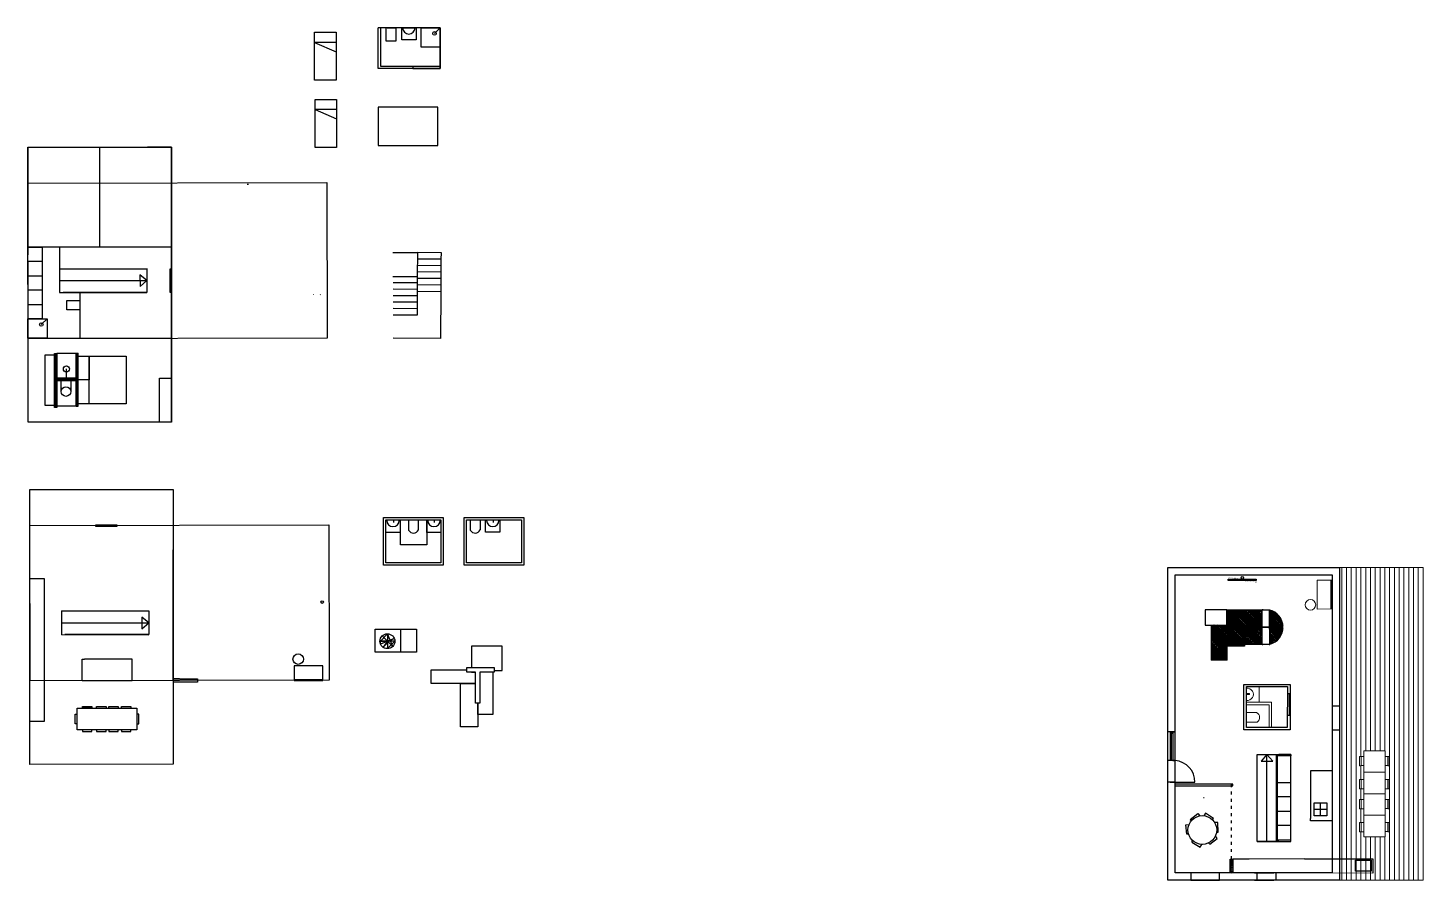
# Model space of a CAD drawing. Header units: inches. Extents: x 15 to 22798, y 21 to 21519.
# Drawn here: x 11261 to 17092, y 5002 to 8564 of the extents above; entities that cross this region are included whole.
import ezdxf

# ---------------------------------------------------------------- set-up
doc = ezdxf.new("R2010")
doc.units = ezdxf.units.IN
doc.header["$MEASUREMENT"] = 0
doc.linetypes.add('ACAD_ISO03W100', pattern=[30, 12, -18])
doc.linetypes.add('ACAD_ISO07W100', pattern=[3, 0, -3])
doc.layers.add('ARREDAMENTO', color=8, linetype='Continuous', lineweight=13)
doc.layers.add('PROIEZIONI_projections', color=145, linetype='Continuous', lineweight=13)
doc.layers.add('Oggetto', color=7, linetype='Continuous')

# ---------------------------------------------------------------- blocks, each defined once
blk = doc.blocks.new('block 32')
at = {"layer": 'Oggetto', "color": 7, "lineweight": 13, "true_color": 0xffffff}
blk.add_open_spline([(619.7, 908), (619.7, 909.1), (618.8, 910), (617.7, 910)], degree=3, dxfattribs=at)
blk = doc.blocks.new('block 33')
at = {"layer": 'Oggetto', "color": 7, "lineweight": 13, "true_color": 0xffffff}
blk.add_open_spline([(474.7, 910), (473.6, 910), (472.7, 909.1), (472.7, 908)], degree=3, dxfattribs=at)
blk = doc.blocks.new('block 34')
at = {"layer": 'Oggetto', "color": 7, "lineweight": 13, "true_color": 0xffffff}
blk.add_lwpolyline([(474.7, 910), (617.7, 910)], dxfattribs=at)
blk = doc.blocks.new('block 35')
at = {"layer": 'Oggetto', "color": 7, "lineweight": 13, "true_color": 0xffffff}
blk.add_lwpolyline([(472.7, 876.7), (472.7, 908)], dxfattribs=at)
blk = doc.blocks.new('block 36')
at = {"layer": 'Oggetto', "color": 7, "lineweight": 13, "true_color": 0xffffff}
blk.add_lwpolyline([(619.7, 876.7), (619.7, 908)], dxfattribs=at)
blk = doc.blocks.new('block 37')
at = {"layer": 'Oggetto', "color": 7, "lineweight": 13, "true_color": 0xffffff}
blk.add_lwpolyline([(472.7, 845), (472.7, 876.3)], dxfattribs=at)
blk = doc.blocks.new('block 38')
at = {"layer": 'Oggetto', "color": 7, "lineweight": 13, "true_color": 0xffffff}
blk.add_lwpolyline([(619.7, 845), (619.7, 876.3)], dxfattribs=at)
blk = doc.blocks.new('block 39')
at = {"layer": 'Oggetto', "color": 7, "lineweight": 13, "true_color": 0xffffff}
blk.add_open_spline([(617.7, 843), (618.8, 843), (619.7, 843.9), (619.7, 845)], degree=3, dxfattribs=at)
blk = doc.blocks.new('block 40')
at = {"layer": 'Oggetto', "color": 7, "lineweight": 13, "true_color": 0xffffff}
blk.add_open_spline([(472.7, 845), (472.7, 843.9), (473.6, 843), (474.7, 843)], degree=3, dxfattribs=at)
blk = doc.blocks.new('block 41')
at = {"layer": 'Oggetto', "color": 7, "lineweight": 13, "true_color": 0xffffff}
blk.add_lwpolyline([(617.7, 843), (474.7, 843)], dxfattribs=at)
blk = doc.blocks.new('block 42')
at = {"layer": 'Oggetto', "color": 7, "lineweight": 13, "true_color": 0xffffff}
blk.add_lwpolyline([(619.7, 876.7), (619.7, 876.3)], dxfattribs=at)
blk = doc.blocks.new('block 43')
at = {"layer": 'Oggetto', "color": 7, "lineweight": 13, "true_color": 0xffffff}
blk.add_lwpolyline([(472.7, 876.7), (472.7, 876.3)], dxfattribs=at)

msp = doc.modelspace()

# ---------------------------------------------------------------- hatches: boundary and pattern name
h = msp.add_hatch()
h.set_pattern_fill('ANSI31', color=0)
h.set_pattern_definition([(45, (2825.45748, 2991.15523), (-0.0883883476, 0.0883883476), [])])
h.paths.add_polyline_path([(11382, 7202.5), (11372, 7202.5), (11372, 6977.9), (11382, 6977.9)])
h.paths.add_polyline_path([(11471.5, 7202.6), (11462, 7202.6), (11462, 6982.6), (11471.5, 6982.6)])
h.paths.add_polyline_path([(11462, 7100.3), (11382, 7100.3), (11382, 7090.3), (11462, 7090.3)])
h = msp.add_hatch()
h.set_pattern_fill('ANSI38', color=0, scale=40, angle=90)
h.set_pattern_definition([(135, (19214.392, -4109.5093), (-3.535534, -3.535534), []), (225, (19214.392, -4109.5093), (-3.535534, -10.6066017), [12.5, -7.5])])
h.paths.add_polyline_path([(16272.7, 6050.9), (16272.7, 5992.8), (16272.8, 5979.7), (16346.2, 5979.7), (16346.2, 6050.9)])
h.paths.add_polyline_path([(16346.2, 6050.9), (16346.2, 5987.2), (16419.5, 5987.2), (16419.5, 6050.9)])
h.paths.add_polyline_path([(16449.5, 6130.7), (16449.5, 6050.9), (16449.5, 5987.2), (16451.3, 5987.7, 0.785629)])
edge = h.paths.add_edge_path()
edge.add_spline(control_points=[(16207.7, 6068.2), (16206.6, 6068.2), (16205.7, 6067.3), (16205.7, 6066.2)], knot_values=[0, 0, 0, 0, 1, 1, 1, 1], degree=3, periodic=0)
edge.add_line((16205.7, 6066.2), (16205.7, 5923.2))
edge.add_spline(control_points=[(16205.7, 5923.2), (16205.7, 5922.1), (16206.6, 5921.2), (16207.7, 5921.2)], knot_values=[0, 0, 0, 0, 1, 1, 1, 1], degree=3, periodic=0)
edge.add_line((16207.7, 5921.2), (16239, 5921.2))
edge.add_line((16239, 5921.2), (16239.4, 5921.2))
edge.add_line((16239.4, 5921.2), (16270.7, 5921.2))
edge.add_spline(control_points=[(16270.7, 5921.2), (16271.8, 5921.2), (16272.7, 5922.1), (16272.7, 5923.2)], knot_values=[0, 0, 0, 0, 1, 1, 1, 1], degree=3, periodic=0)
edge.add_line((16272.7, 5923.2), (16272.7, 6050.9))
edge.add_line((16272.7, 6050.9), (16272.5, 6050.9))
edge.add_line((16272.5, 6050.9), (16272.5, 6067))
edge.add_spline(control_points=[(16272.5, 6067), (16272.2, 6067.7), (16271.5, 6068.2), (16270.7, 6068.2)], knot_values=[0, 0, 0, 0, 0.728783, 0.728783, 0.728783, 0.728783], degree=3, periodic=0)
edge.add_line((16270.7, 6068.2), (16207.7, 6068.2))
h.paths.add_polyline_path([(16272.7, 6130.9), (16272.7, 6067.2), (16419.5, 6067.2), (16419.5, 6130.9)])
h = msp.add_hatch()
h.set_pattern_fill('ANSI38', color=0, scale=20, angle=90)
h.set_pattern_definition([(135, (19214.392, -4109.5093), (-1.76776695, -1.76776695), []), (225, (19214.392, -4109.5093), (-1.76776695, -5.30330086), [6.25, -3.75])])
h.paths.add_polyline_path([(16272.7, 6067.2), (16272.7, 6050.9), (16419.5, 6050.9), (16419.5, 6067.2)])

# ---------------------------------------------------------------- linework, layer by layer
for p, q in [((12459.3, 8545.9), (12549.3, 8545.9)), ((12459.3, 8345.9), (12459.3, 8545.9)), ((12549.3, 8545.9), (12549.3, 8345.9)), ((12984.3, 8564.2), (12724.3, 8564.2)), ((12724.3, 8394.2), (12724.3, 8564.2)), ((12734.3, 8564.2), (12734.3, 8404.2)), ((12758.6, 8509.2), (12758.6, 8564.2)), ((12761.8, 8564.2), (12801.8, 8564.2)), ((12798.6, 8564.2), (12798.6, 8509.2)), ((12823.1, 8564.2), (12883.1, 8564.2)), ((12823.1, 8514.2), (12823.1, 8564.2)), ((12883.1, 8514.2), (12823.1, 8514.2)), ((12883.1, 8564.2), (12883.1, 8514.2)), ((12904.3, 8564.2), (12984.3, 8564.2)), ((12904.3, 8484.2), (12904.3, 8564.2)), ((12984.3, 8564.2), (12960.2, 8541.1)), ((12984.4, 8394.2), (12984.3, 8564.2)), ((12984.3, 8564.2), (12984.3, 8394.2)), ((12984.3, 8564.2), (12984.3, 8484.2)), ((12984.3, 8404.2), (12984.3, 8564.2)), ((12549.3, 8503.4), (12459.3, 8503.4)), ((12459.3, 8503.4), (12549.3, 8464.5)), ((12798.6, 8509.2), (12758.6, 8509.2)), ((12984.3, 8484.2), (12904.3, 8484.2)), ((12734.3, 8404.2), (12984.3, 8404.2)), ((12859.3, 8404.2), (12869.3, 8404.2)), ((12869.3, 8404.2), (12869.3, 8394.2)), ((12549.3, 8345.9), (12459.3, 8345.9)), ((12734.3, 8394.2), (12724.3, 8394.2)), ((12984.4, 8394.2), (12734.3, 8394.2)), ((12869.3, 8394.2), (12984.4, 8394.2)), ((12461.2, 8264.9), (12551.2, 8264.9)), ((12461.2, 8064.9), (12461.2, 8264.9)), ((12551.2, 8222.5), (12461.2, 8222.5)), ((12461.2, 8222.5), (12551.2, 8183.5)), ((12551.2, 8264.9), (12551.2, 8064.9)), ((12724.3, 8233), (12724.3, 8073)), ((12974.3, 8233), (12724.3, 8233)), ((12974.3, 8073), (12974.3, 8233)), ((11260.9, 8065.2), (11260.9, 7665.2)), ((11560.7, 8065.1), (11560.6, 7647.9)), ((11860.4, 8065), (11760.4, 8065)), ((11860.4, 6916.2), (11860.7, 8065)), ((12551.2, 8064.9), (12461.2, 8064.9)), ((12724.3, 8073), (12974.3, 8073)), ((11261, 7716.2), (11261, 7616.2)), ((11860.4, 7647.9), (11261, 7647.8)), ((11261, 7647.8), (11301, 7647.8)), ((11301, 7647.8), (11321, 7647.8)), ((11321, 7647.8), (11321, 7347.6)), ((11321, 7647.8), (11321, 7587.8)), ((11393.2, 7648.2), (11393.2, 7458.2)), ((11860.4, 7647.9), (11858.4, 7647.9)), ((11321, 7587.8), (11261, 7587.7)), ((11261, 7587.7), (11261, 7527.7)), ((11261, 7527.7), (11321, 7527.7)), ((11321, 7527.7), (11321, 7467.7)), ((11392.9, 7557.8), (11392.9, 7458)), ((11392.9, 7557.6), (11757.9, 7557.5)), ((11757.9, 7508.1), (11728.8, 7531.6)), ((11728.8, 7531.6), (11729.9, 7483)), ((11757.9, 7558), (11757.9, 7458.2)), ((11321, 7467.7), (11261.1, 7467.7)), ((11261.1, 7467.7), (11261.1, 7407.7)), ((11392.9, 7507.9), (11757.9, 7508.1)), ((11729.9, 7483), (11757.9, 7508.1)), ((11261.1, 7407.7), (11321, 7407.7)), ((11321, 7407.7), (11321, 7347.7)), ((11392.9, 7458.2), (11757.9, 7458)), ((11392.9, 7458), (11478, 7458.2)), ((11393.2, 7458.2), (11478.3, 7458)), ((11396.2, 7458.1), (11436.2, 7458.1)), ((11757.9, 7458.2), (11407.9, 7458.2)), ((11423.3, 7385.4), (11423.3, 7425.4)), ((11423.3, 7425.4), (11478.3, 7425.4)), ((11478.3, 7458), (11478.3, 7267.6)), ((11321, 7347.7), (11261.1, 7347.6)), ((11261.1, 7347.6), (11341.1, 7347.6)), ((11261.1, 7267.6), (11261.1, 7347.6)), ((11341.1, 7347.6), (11317, 7324.5)), ((11341.1, 7347.6), (11341.1, 7267.6)), ((11478.3, 7385.4), (11423.3, 7385.4)), ((11261.1, 7267.6), (11860.4, 7267.6)), ((11341.1, 7267.6), (11261.1, 7267.6)), ((11372, 7196.8), (11332, 7196.8)), ((11372, 7196.8), (11332, 7196.8)), ((11332, 7196.8), (11332, 6986.9)), ((11372, 6977.9), (11372, 7202.5)), ((11372, 7202.5), (11382, 7202.5)), ((11462, 7202.8), (11382, 7202.8)), ((11382, 7202.8), (11382, 6977.9)), ((11462, 7202.8), (11462, 6982.6)), ((11462, 7202.8), (11472, 7202.8)), ((11471.5, 7202.6), (11462, 7202.6)), ((11471.4, 7192.6), (11671.4, 7192.6)), ((11471.5, 6982.6), (11471.5, 7202.6)), ((11516.6, 6992.6), (11516.6, 7192.6)), ((11516.6, 7192.6), (11516.6, 7092.6)), ((11671.4, 7192.6), (11671.4, 6992.6)), ((11422, 7100.3), (11422, 7138.4)), ((11462, 7100.3), (11382, 7100.3)), ((11382, 7090.3), (11462, 7090.3)), ((11399.9, 7044.1), (11399.9, 7090.3)), ((11399.9, 7090.3), (11440.1, 7090.3)), ((11440.1, 7090.3), (11440.1, 7044.1)), ((11462, 7090.3), (11462, 7100.3)), ((11516.6, 7092.6), (11471.4, 7092.6)), ((11811.3, 6920.2), (11811.3, 7100.2)), ((11811.3, 7100.2), (11860.4, 7100.2)), ((11332, 6986.9), (11372, 6986.9)), ((11382, 6977.9), (11372, 6977.9)), ((11462, 6982.6), (11382, 6982.6)), ((11462, 6982.6), (11471.5, 6982.6)), ((11671.4, 6992.6), (11471.4, 6992.6)), ((11671.4, 6992.6), (11516.6, 6992.6)), ((11633.4, 6485.4), (11543.4, 6485.4)), ((11543.4, 6485.4), (11543.4, 6481.1)), ((11543.4, 6481.1), (11633.7, 6481.1)), ((11633.7, 6481.1), (11633.4, 6485.4)), ((12746.6, 6518), (12996.6, 6518)), ((12756.6, 6455.6), (12756.6, 6505.6)), ((12783.9, 6507.7), (12823.9, 6507.7)), ((12788.3, 6507.7), (12788.3, 6496.3)), ((12816.6, 6505.6), (12816.6, 6455.6)), ((12845.3, 6507.7), (12905.3, 6507.7)), ((12852.7, 6463.3), (12852.7, 6507.7)), ((12892.7, 6507.7), (12892.7, 6465.7)), ((12928, 6455.5), (12928, 6505.5)), ((12959.3, 6508), (12959.3, 6496.6)), ((13083.9, 6518), (13333.9, 6518)), ((13093.9, 6455.6), (13093.9, 6505.6)), ((13110.8, 6463.1), (13110.8, 6507.5)), ((13121.3, 6507.7), (13161.3, 6507.7)), ((13150.8, 6507.5), (13150.8, 6465.5)), ((13173.8, 6455.7), (13173.8, 6505.7)), ((13182.6, 6507.7), (13242.6, 6507.7)), ((13201.1, 6507.9), (13241.1, 6507.9)), ((13205.5, 6507.9), (13205.5, 6496.4)), ((13233.8, 6505.7), (13233.8, 6455.7)), ((12816.6, 6455.6), (12756.6, 6455.6)), ((12988, 6455.5), (12928, 6455.5)), ((13233.8, 6455.7), (13173.8, 6455.7)), ((11868.3, 5835.9), (11868.3, 6382.6)), ((11269.2, 6263.1), (11329.2, 6263.1)), ((11329.2, 6263.1), (11329.2, 5664.4)), ((11400.8, 6127.5), (11400.8, 6027.7)), ((11400.8, 6127.3), (11765.8, 6127.2)), ((11765.8, 6127.7), (11765.8, 6027.9)), ((16272.7, 6130.9), (16272.7, 6050.9)), ((16419.7, 6130.9), (16272.7, 6130.9)), ((16449.5, 6050.9), (16449.5, 6130.9)), ((11400.8, 6077.6), (11765.8, 6077.8)), ((11765.8, 6077.8), (11736.7, 6101.3)), ((11736.7, 6101.3), (11737.7, 6052.6)), ((11737.7, 6052.6), (11765.8, 6077.8)), ((16272.5, 6067.2), (16419.5, 6067.2)), ((16272.7, 5987.2), (16272.7, 6067.2)), ((11400.8, 6027.9), (11765.8, 6027.7)), ((11765.8, 6027.9), (11415.8, 6027.9)), ((12734.8, 6000.5), (12763.5, 6031.6)), ((12792.2, 6012.4), (12734.8, 5988.7)), ((12741.5, 6022.5), (12785.5, 5978.6)), ((12785.5, 5978.6), (12763.5, 6031.6)), ((12763.5, 6031.6), (12763.5, 5969.5)), ((12774.5, 6005.1), (12792.2, 6012.4)), ((12817.6, 6050.5), (12817.6, 5954.6)), ((16272.7, 6050.9), (16419.5, 6050.9)), ((16346.2, 6050.9), (16346.2, 5979.7)), ((16449.5, 6050.9), (16449.5, 5987.2)), ((12794.6, 6000.5), (12732.4, 6000.5)), ((12732.4, 6000.5), (12763.5, 6000.5)), ((12734.8, 5988.7), (12734.8, 6000.5)), ((12745.1, 5975.5), (12774.5, 6005.1)), ((12763.5, 6000.5), (12745.1, 5975.5)), ((12763.5, 5969.5), (12794.6, 6000.5)), ((16272.8, 5979.7), (16272.7, 5992.8)), ((16346.2, 5979.7), (16272.8, 5979.7)), ((16419.7, 5987.2), (16346.2, 5987.2)), ((16451.3, 5987.7), (16449.5, 5987.2)), ((11269, 5837.3), (11269, 5917.3)), ((11487.3, 5835.1), (11487.3, 5925.1)), ((11487.3, 5925.1), (11497.3, 5925.1)), ((11697.3, 5925.1), (11497.3, 5925.1)), ((11697.3, 5835.1), (11697.3, 5925.1)), ((12493.3, 5897.2), (12373.3, 5897.2)), ((12373.3, 5897.2), (12373.4, 5836.9)), ((12493.3, 5843.2), (12493.3, 5897.2)), ((11697.3, 5835.1), (11487.3, 5835.1)), ((11895.1, 5843), (11868.3, 5843)), ((11868.3, 5843), (11970.2, 5843)), ((11970.2, 5843), (11970.2, 5829.3)), ((12373.4, 5839.9), (12493.3, 5840.2)), ((12373.4, 5836.9), (12493.3, 5836.9)), ((12493.3, 5837.2), (12493.3, 5843.2)), ((11970.2, 5829.3), (11868.3, 5829.3)), ((16342.9, 5630.1), (16342.9, 5820.2)), ((16354.1, 5640.1), (16354.1, 5810.5)), ((16355.3, 5810.5), (16525.3, 5810.5)), ((16536.9, 5780.1), (16525.7, 5780.2)), ((16532.7, 5779.8), (16532.7, 5689.8)), ((16536.9, 5689.8), (16536.9, 5780.1)), ((11466.8, 5630.5), (11466.8, 5720.5)), ((11466.8, 5720.5), (11716.8, 5720.5)), ((11488.5, 5728.2), (11528.5, 5728.2)), ((11488.5, 5720.5), (11488.5, 5728.2)), ((11528.5, 5720.5), (11488.5, 5720.5)), ((11528.5, 5728.2), (11528.5, 5720.5)), ((11547.6, 5728.2), (11587.6, 5728.2)), ((11547.6, 5720.5), (11547.6, 5728.2)), ((11587.6, 5728.2), (11587.6, 5720.5)), ((11598.5, 5728.2), (11638.5, 5728.2)), ((11598.5, 5720.5), (11598.5, 5728.2)), ((11638.5, 5728.2), (11638.5, 5720.5)), ((11651.6, 5728.2), (11691.6, 5728.2)), ((11651.6, 5720.5), (11651.6, 5728.2)), ((11691.6, 5728.2), (11691.6, 5720.5)), ((11716.8, 5720.5), (11716.8, 5630.5)), ((16712.2, 5730), (16742.2, 5730)), ((11329.2, 5664.4), (11269.1, 5664.4)), ((11459.1, 5655.1), (11459.1, 5695.1)), ((11459.1, 5695.1), (11466.8, 5695.1)), ((11724.5, 5695.1), (11716.8, 5695.1)), ((11724.5, 5655.1), (11724.5, 5695.1)), ((16536.9, 5689.8), (16525, 5689.9)), ((11466.8, 5655.1), (11459.1, 5655.1)), ((11716.8, 5630.5), (11466.8, 5630.5)), ((11488.5, 5630.5), (11488.5, 5622.8)), ((11488.5, 5622.8), (11528.5, 5622.8)), ((11528.5, 5622.8), (11528.5, 5630.5)), ((11547.6, 5630.5), (11547.6, 5622.8)), ((11547.6, 5622.8), (11587.6, 5622.8)), ((11587.6, 5622.8), (11587.6, 5630.5)), ((11598.5, 5630.5), (11598.5, 5622.8)), ((11598.5, 5622.8), (11638.5, 5622.8)), ((11638.5, 5622.8), (11638.5, 5630.5)), ((11651.6, 5630.5), (11651.6, 5622.8)), ((11651.6, 5622.8), (11691.6, 5622.8)), ((11691.6, 5622.8), (11691.6, 5630.5)), ((11716.8, 5655.1), (11724.5, 5655.1)), ((16055.4, 5621.2), (16025.4, 5621.2)), ((16045.5, 5621.2), (16035.5, 5621.2)), ((16035.5, 5621.2), (16035.5, 5501.2)), ((16040.8, 5501.2), (16040.8, 5621.2)), ((16040.8, 5621.2), (16045.5, 5621.2)), ((16045.5, 5613.6), (16045.5, 5621.2)), ((16045.5, 5621.2), (16045.5, 5501.2)), ((16045.5, 5621.2), (16055.4, 5621.2)), ((16712.2, 5630), (16742.2, 5630)), ((16055.4, 5501.2), (16025.4, 5501.2)), ((16046, 5501.2), (16035.5, 5501.2)), ((16045.5, 5501.2), (16055.4, 5501.2)), ((16399, 5527.6), (16489, 5527.6)), ((16399, 5162.6), (16399, 5527.6)), ((16439.1, 5527.6), (16415.5, 5498.5)), ((16415.5, 5498.5), (16464.2, 5499.5)), ((16439.2, 5162.6), (16439.1, 5527.6)), ((16464.2, 5499.5), (16439.1, 5527.6)), ((16479, 5162.6), (16479, 5527.6)), ((16539.1, 5520.7), (16482.5, 5520.7)), ((16482.5, 5520.7), (16482.5, 5169.9)), ((16539.1, 5527.6), (16489, 5527.6)), ((16489, 5527.6), (16539.1, 5527.6)), ((16539.1, 5162.6), (16539.1, 5527.6)), ((16539.1, 5527.6), (16539.1, 5520.7)), ((16539.1, 5409.9), (16539.1, 5469.9)), ((16621.7, 5459.1), (16621.7, 5259.1)), ((16711.7, 5459.1), (16621.7, 5459.1)), ((16711.7, 5459.1), (16711.7, 5249.1)), ((16055.4, 5411.2), (16025.4, 5411.2)), ((16035.5, 5411.2), (16046, 5411.2)), ((16040.8, 5411.2), (16055.4, 5411.2)), ((16055.4, 5411.2), (16137.9, 5411.2)), ((16296.4, 5403), (16055.4, 5402.6)), ((16055.4, 5396.4), (16296.4, 5396.4)), ((16296.4, 5396.4), (16296.4, 5403)), ((16482.5, 5349.9), (16482.5, 5409.9)), ((16482.5, 5409.9), (16539.1, 5409.9)), ((16176.7, 5345.9), (16174.7, 5345.9)), ((16539.1, 5349.9), (16482.5, 5349.9)), ((16482.5, 5349.9), (16482.5, 5349.9)), ((16539.1, 5289.9), (16539.1, 5349.9)), ((16663.5, 5270.9), (16663.5, 5324.7)), ((16118.9, 5255.8), (16150.3, 5280.6)), ((16118.9, 5255.8), (16124.4, 5251)), ((16150.3, 5280.6), (16158.8, 5270.4)), ((16182.9, 5281.9), (16175.3, 5271.1)), ((16216.2, 5259.7), (16182.9, 5281.9)), ((16212, 5253.3), (16216.2, 5259.7)), ((16482.5, 5229.9), (16482.5, 5289.9)), ((16482.5, 5289.9), (16539.1, 5289.9)), ((16621.7, 5249.1), (16621.7, 5259.1)), ((16711.7, 5249.1), (16621.7, 5249.1)), ((16637.4, 5297.8), (16689.5, 5297.8)), ((16689.5, 5270.9), (16663.5, 5270.9)), ((16689.5, 5297.8), (16689.5, 5270.9)), ((16101.1, 5233.2), (16114.2, 5234.7)), ((16104.7, 5193.3), (16101.1, 5233.2)), ((16112.3, 5194), (16104.7, 5193.3)), ((16234.3, 5242.2), (16221.1, 5242)), ((16228.4, 5201.9), (16236.1, 5202.2)), ((16236.1, 5202.2), (16234.3, 5242.2)), ((16539.1, 5229.9), (16482.5, 5229.9)), ((16539.1, 5169.9), (16539.1, 5229.9)), ((16125.4, 5160.5), (16130.2, 5166)), ((16125.4, 5160.5), (16159.9, 5140.2)), ((16159.9, 5140.2), (16167, 5151.4)), ((16195.9, 5157.8), (16200.6, 5151.7)), ((16200.6, 5151.7), (16232.1, 5176.4)), ((16232.1, 5176.4), (16224.3, 5187)), ((16399, 5162.6), (16489.1, 5162.6)), ((16479, 5162.6), (16399, 5162.6)), ((16479, 5162.6), (16399, 5162.6)), ((16489.1, 5162.6), (16470.3, 5162.6)), ((16489, 5162.6), (16479, 5162.6)), ((16482.5, 5169.9), (16539.1, 5169.9)), ((16489.1, 5162.6), (16539.1, 5162.6)), ((16285.7, 5089.7), (16296.9, 5089.8)), ((16285.8, 5031.9), (16285.7, 5089.7)), ((16296.9, 5076.1), (16285.7, 5070.7)), ((16285.8, 5089.7), (16296.9, 5089.8)), ((16296.9, 5089.8), (16285.8, 5086.3)), ((16285.8, 5089.7), (16285.8, 5031.9)), ((16285.8, 5086.3), (16296.9, 5084.4)), ((16296.9, 5084.4), (16285.8, 5081.9)), ((16285.8, 5081.9), (16296.9, 5079.8)), ((16296.9, 5079.8), (16285.8, 5076.1)), ((16285.8, 5076.1), (16296.9, 5076.1)), ((16365.8, 5089.9), (16296.9, 5089.8)), ((16296.9, 5089.8), (16296.9, 5031.9)), ((16596.7, 5090.4), (16365.8, 5089.9)), ((16596.7, 5090.4), (16882.4, 5091)), ((16882.4, 5091), (16882.5, 5030.9)), ((16121.9, 5031.9), (16121.9, 5001.9)), ((16241.9, 5001.9), (16241.9, 5032.2)), ((16285.7, 5070.7), (16296.9, 5070)), ((16285.7, 5066.4), (16296.8, 5066.4)), ((16296.8, 5066.4), (16285.7, 5062.9)), ((16285.7, 5062.9), (16296.8, 5060.4)), ((16296.8, 5060.4), (16285.7, 5057.3)), ((16285.7, 5057.3), (16296.8, 5054.3)), ((16296.8, 5054.3), (16285.7, 5051.3)), ((16285.7, 5051.3), (16296.8, 5048.8)), ((16296.8, 5048.8), (16285.7, 5046.4)), ((16285.7, 5046.4), (16296.8, 5042.9)), ((16296.8, 5042.9), (16285.7, 5040.2)), ((16285.7, 5040.2), (16296.9, 5038.5)), ((16296.9, 5038.5), (16285.7, 5035.3)), ((16285.7, 5035.3), (16296.9, 5033.5)), ((16296.9, 5070), (16285.8, 5066.5)), ((16285.8, 5066.5), (16296.9, 5066.5)), ((16296.9, 5066.5), (16285.8, 5063)), ((16285.8, 5063), (16296.9, 5060.4)), ((16296.9, 5060.4), (16285.8, 5057.3)), ((16285.8, 5057.3), (16296.9, 5054.3)), ((16296.9, 5054.3), (16285.8, 5051.4)), ((16286.3, 5036.5), (16297.5, 5034.7)), ((16297.5, 5032.1), (16286.3, 5032.1)), ((16296.9, 5033.5), (16291.3, 5031)), ((16297.5, 5034.7), (16291.9, 5032.1)), ((16387.7, 5032.3), (16467.7, 5032.3)), ((16387.7, 5032.3), (16467.7, 5032.3)), ((16387.7, 5031.8), (16457.7, 5031.8)), ((16396.9, 5032.3), (16396.9, 5002.3)), ((16457.7, 5031.8), (16467.7, 5031.8)), ((16476.9, 5032.3), (16476.9, 5002.3)), ((16121.9, 5001.9), (16221.9, 5001.9)), ((16221.9, 5001.9), (16241.9, 5001.9)), ((16387.7, 5002.3), (16467.7, 5002.3))]:
    msp.add_line(p, q)
at = {"ltscale": 0.5}
for p, q in [((12786.2, 7624.9), (12888.7, 7625.1)), ((12888.7, 7625.1), (12888.4, 7525.2)), ((12988.7, 7597.3), (12888.7, 7597.9)), ((12988.9, 7624.3), (12888.9, 7624.9)), ((12988.6, 7570.3), (12988.7, 7597.3)), ((12988.7, 7597.3), (12988.9, 7624.3)), ((12786.4, 7525), (12888.4, 7525.2)), ((12888.4, 7525.2), (12888.2, 7498.2)), ((12988.4, 7543.3), (12888.4, 7543.9)), ((12988.6, 7570.3), (12888.6, 7570.9)), ((12988.3, 7516.3), (12988.4, 7543.3)), ((12988.4, 7543.3), (12988.6, 7570.3)), ((12888.1, 7471.2), (12788.1, 7471.7)), ((12888.2, 7498.2), (12788.2, 7498.7)), ((12888.1, 7471.2), (12887.9, 7444.2)), ((12888.2, 7498.2), (12888.1, 7471.2)), ((12988.2, 7489.3), (12888.2, 7489.9)), ((12988.3, 7516.3), (12888.3, 7516.9)), ((12988, 7462.3), (12988.2, 7489.3)), ((12988.2, 7489.3), (12988.3, 7516.3)), ((12887.8, 7417.2), (12787.8, 7417.7)), ((12887.9, 7444.2), (12787.9, 7444.7)), ((12887.8, 7417.2), (12887.6, 7390.2)), ((12887.9, 7444.2), (12887.8, 7417.2)), ((12888, 7463.1), (12988, 7462.3)), ((12986.6, 7266.5), (12988, 7462.3)), ((12887.5, 7363.2), (12787.5, 7363.7)), ((12887.6, 7390.2), (12787.6, 7390.7)), ((12887.6, 7390.2), (12887.5, 7363.2)), ((12986.6, 7266.5), (12787, 7267.6))]:
    msp.add_line(p, q, dxfattribs=at)
at = {"linetype": 'ACAD_ISO03W100'}
msp.add_line((16291.3, 5089.7), (16291.3, 5400.2), dxfattribs=at)
at = {"color": 3}
for points in [[(11260.9, 8065.2), (11860.4, 8065), (11860.4, 6916.2), (11261.3, 6916)], [(11268.7, 6634.9), (11868.3, 6634.7), (11868.3, 5485.9), (11269.1, 5485.7)]]:
    msp.add_lwpolyline(points, close=True, dxfattribs=at)
at = {"color": 1}
for points in [[(11262.2, 7265), (11260.9, 7915), (12510.9, 7917.6), (12512.2, 7267.6)], [(11270.1, 5834.7), (11268.7, 6484.7), (12518.7, 6487.2), (12520.1, 5837.2)]]:
    msp.add_lwpolyline(points, close=True, dxfattribs=at)
for points in [[(11855.3, 7557.5), (11860.6, 7557.5), (11860.6, 7458.1), (11855.3, 7458.1)], [(12746.6, 6518), (12996.6, 6518), (12996.6, 6318), (12746.6, 6318)], [(12756.6, 6508), (12986.6, 6508), (12986.6, 6328), (12756.6, 6328)], [(12818.2, 6507.7), (12928, 6507.7), (12928, 6403.3), (12818.2, 6403.3)], [(13083.9, 6518), (13333.9, 6518), (13333.9, 6318), (13083.9, 6318)], [(13093.9, 6508), (13323.9, 6508), (13323.9, 6328), (13093.9, 6328)], [(16025.4, 5001.9), (16025.4, 6308.4), (16742.2, 6308.4), (16742.2, 5001.9)], [(16055.4, 5031.9), (16055.4, 6278.4), (16712.2, 6278.4), (16712.2, 5031.9)], [(16395, 6260.2), (16395, 6253.9), (16278, 6253.9), (16278, 6260.2)], [(16180.8, 6131.9), (16180.8, 6068.2), (16271.8, 6068.2), (16271.8, 6131.9)], [(16419.5, 6059.1), (16419.5, 6132.1), (16449.5, 6132.1), (16449.5, 6059.1)], [(16272.5, 6050.9), (16419.5, 6050.9), (16419.5, 6067.2), (16272.5, 6067.2)], [(12712.3, 6050.5), (12885.1, 6050.5), (12885.1, 5954.6), (12712.3, 5954.6)], [(16419.5, 5986.1), (16419.5, 6059.1), (16449.5, 6059.1), (16449.5, 5986.1)], [(16342.9, 5630.1), (16342.9, 5820.2), (16536.9, 5820.2), (16536.9, 5630.1)], [(16354.1, 5640.1), (16354.1, 5810.5), (16525.9, 5810.5), (16524.7, 5640.1)], [(16637.4, 5270.9), (16637.4, 5324.7), (16689.5, 5324.7), (16689.5, 5270.9)], [(16809.5, 5039.8), (16809.5, 5085.8), (16874.6, 5085.8), (16874.6, 5039.8)]]:
    msp.add_lwpolyline(points, close=True)
at = {"linetype": 'ACAD_ISO07W100'}
msp.add_lwpolyline([(16394.5, 6253.8), (16393.8, 6247.5), (16277.5, 6260.3), (16278.2, 6266.6)], close=True, dxfattribs=at)
for points in [[(13209, 5878.7), (13242.9, 5878.7), (13242.9, 5980.2), (13114.4, 5980.2), (13114.4, 5890.2)], [(13131.7, 5871.5), (13094.8, 5871.5), (13094.8, 5890.2), (13209, 5890.2), (13209, 5871.5), (13149.7, 5871.5)], [(13131.8, 5823.9), (12945.9, 5823.9), (12945.9, 5880.6), (13094.8, 5880.8)], [(13114.4, 5871.5), (13131.7, 5871.5)], [(13149.7, 5871.5), (13149.8, 5740.9), (13131.8, 5740.9), (13131.7, 5871.5)], [(13204.4, 5871.5), (13204.4, 5693.6), (13140.8, 5693.6), (13140.8, 5740.9)], [(13140.8, 5740.9), (13140.8, 5642.8), (13069, 5642.8), (13069, 5823.9), (13131.8, 5823.9)]]:
    msp.add_lwpolyline(points)
for centre, radius in [((12960.2, 8541.1), 7.45), ((11317, 7324.5), 7.45), ((11422, 7138.4), 13), ((11420, 7044.1), 20.1), ((16336.5, 6265.4), 5.24), ((12490.9, 6164.1), 5.34), ((12763.5, 6000.5), 31.1), ((12390.7, 5925.6), 22.1), ((16169.5, 5211.4), 60)]:
    msp.add_circle(centre, radius)
for centre, radius, start, end in [((12853.1, 8564.2), 26, 180, 0), ((12786.6, 6505.6), 26, 180, 0), ((12958, 6505.5), 26, 180, 0), ((13203.8, 6505.7), 26, 180, 0), ((12872, 6475.7), 23, 212.70501, 334.21147), ((13130.1, 6475.5), 23, 212.70501, 334.21147), ((16433, 6059), 73.6, 96.7056, 100.541), ((16433, 6059), 73.6, 284.42844, 77.04524), ((16433, 6059), 73.6, 259.459, 261.93714), ((16050.9, 5414.3), 87, 357.94117, 87.05626)]:
    msp.add_arc(centre, radius, start, end)
at = {"layer": 'ARREDAMENTO'}
for p, q in [((12183.5, 7916.8), (12177.2, 7916.8)), ((12177.2, 7910.9), (12183.5, 7910.9)), ((12177.2, 7909.9), (12183.5, 7909.9)), ((17092.2, 6308.4), (16742.2, 6308.4)), ((16772.2, 6308.4), (16752.2, 6308.4)), ((16752.2, 6308.4), (16752.2, 5001.9)), ((16792.2, 6308.4), (16772.2, 6308.4)), ((16772.2, 6308.4), (16772.2, 5001.9)), ((16812.2, 6308.4), (16792.2, 6308.4)), ((16792.2, 6308.4), (16792.2, 5001.9)), ((16832.2, 6308.4), (16812.2, 6308.4)), ((16812.2, 6308.4), (16812.2, 5001.9)), ((16852.2, 6308.4), (16832.2, 6308.4)), ((16832.2, 6308.4), (16832.2, 5518.9)), ((16872.2, 6308.4), (16852.2, 6308.4)), ((16852.2, 6308.4), (16852.2, 5542.9)), ((16892.2, 6308.4), (16872.2, 6308.4)), ((16872.2, 6308.4), (16872.2, 5542.9)), ((16912.2, 6308.4), (16892.2, 6308.4)), ((16892.2, 6308.4), (16892.2, 5542.9)), ((16932.2, 6308.4), (16912.2, 6308.4)), ((16912.2, 6308.4), (16912.2, 5542.9)), ((16952.2, 6308.4), (16932.2, 6308.4)), ((16932.2, 6308.4), (16932.2, 5542.9)), ((16972.2, 6308.4), (16952.2, 6308.4)), ((16952.2, 6308.4), (16952.2, 5001.9)), ((16992.2, 6308.4), (16972.2, 6308.4)), ((16972.2, 6308.4), (16972.2, 5001.9)), ((17012.2, 6308.4), (16992.2, 6308.4)), ((16992.2, 6308.4), (16992.2, 5001.9)), ((17032.2, 6308.4), (17012.2, 6308.4)), ((17012.2, 6308.4), (17012.2, 5001.9)), ((17052.2, 6308.4), (17032.2, 6308.4)), ((17032.2, 6308.4), (17032.2, 5001.9)), ((17072.2, 6308.4), (17052.2, 6308.4)), ((17052.2, 6308.4), (17052.2, 5001.9)), ((17092.2, 6308.4), (17072.2, 6308.4)), ((17072.2, 6308.4), (17072.2, 5001.9)), ((17092.2, 5001.9), (17092.2, 6308.4)), ((16703.6, 6255.1), (16649.6, 6255.1)), ((16649.6, 6255.1), (16649.6, 6135.1)), ((16709.6, 6255.1), (16703.6, 6255.1)), ((16706.9, 6135.2), (16706.6, 6255.1)), ((16709.9, 6135.2), (16709.9, 6255.1)), ((16649.6, 6135.1), (16709.9, 6135.2)), ((16365.5, 5781.4), (16354.1, 5781.4)), ((16365.5, 5778.1), (16354.1, 5778.1)), ((16406.4, 5810.5), (16406.4, 5745.7)), ((16458.6, 5745.7), (16354.1, 5745.7)), ((16354.1, 5734.3), (16449.3, 5734.3)), ((16406.4, 5745.7), (16356.4, 5745.7)), ((16449.3, 5734.3), (16449.3, 5640.1)), ((16458.6, 5640.1), (16458.6, 5745.7)), ((16354.1, 5702.3), (16396.1, 5702.3)), ((16398.5, 5662.3), (16354.1, 5662.3)), ((16870.6, 5542.9), (16908.5, 5542.9)), ((16843.9, 5518.3), (16832.8, 5518.3)), ((16933.9, 5518.3), (16945.1, 5518.3)), ((16832.2, 5479.3), (16832.2, 5422.6)), ((16832.8, 5480.4), (16843.9, 5480.4)), ((16933.9, 5452.9), (16843.9, 5452.9)), ((16843.9, 5362.9), (16843.9, 5452.9)), ((16945.1, 5480.4), (16933.9, 5480.4)), ((16933.9, 5362.9), (16933.9, 5452.9)), ((16832.2, 5383), (16832.2, 5338.9)), ((16843.9, 5422.1), (16832.8, 5422.1)), ((16832.8, 5384.1), (16843.9, 5384.1)), ((16933.9, 5422.1), (16945.1, 5422.1)), ((16945.1, 5384.1), (16933.9, 5384.1)), ((16843.9, 5338.3), (16832.8, 5338.3)), ((16843.9, 5362.9), (16933.9, 5362.9)), ((16843.9, 5300.4), (16843.9, 5338.3)), ((16870, 5362.9), (16907.9, 5362.9)), ((16933.9, 5300.9), (16933.9, 5338.9)), ((16933.9, 5338.9), (16945.1, 5338.9)), ((16832.2, 5299.3), (16832.2, 5242.6)), ((16832.8, 5300.4), (16843.9, 5300.4)), ((16945.1, 5300.9), (16933.9, 5300.9)), ((16933.9, 5272.9), (16933.9, 5182.9)), ((16832.2, 5203), (16832.2, 5001.9)), ((16843.9, 5242.1), (16832.8, 5242.1)), ((16832.8, 5204.1), (16832.8, 5242.1)), ((16832.8, 5204.1), (16843.9, 5204.1)), ((16843.9, 5204.1), (16843.9, 5242.1)), ((16933.9, 5242.6), (16944.6, 5242.6)), ((16944.6, 5204.6), (16933.9, 5204.6)), ((16944.6, 5204.6), (16944.6, 5243.1)), ((16852.2, 5182.9), (16852.2, 5001.9)), ((16872.2, 5182.9), (16872.2, 5001.9)), ((16892.2, 5182.9), (16892.2, 5001.9)), ((16912.2, 5182.9), (16912.2, 5001.9)), ((16932.2, 5182.9), (16932.2, 5001.9)), ((16882.4, 5091), (16882.5, 5030.9)), ((16882.5, 5030.9), (16178.8, 5031.9)), ((16742.2, 5001.9), (17092.2, 5001.9))]:
    msp.add_line(p, q, dxfattribs=at)
at = {"layer": 'ARREDAMENTO', "linetype": 'Continuous'}
for p, q in [((12455.1, 7449.4, -27.3), (12454.8, 7448.3, -27.3)), ((12482.8, 7449.4, -27.3), (12483.2, 7448.3, -27.3))]:
    msp.add_line(p, q, dxfattribs=at)
at = {"layer": 'ARREDAMENTO'}
for points in [[(16843.9, 5452.9), (16843.9, 5542.9), (16933.9, 5542.9), (16933.9, 5452.9)], [(16826.9, 5479.3), (16826.9, 5518.9), (16832.8, 5518.9), (16832.8, 5479.3)], [(16950.9, 5479.3), (16950.9, 5518.9), (16945.1, 5518.9), (16945.1, 5479.3)], [(16826.9, 5383), (16826.9, 5422.6), (16832.8, 5422.6), (16832.8, 5383)], [(16950.9, 5383), (16950.9, 5422.6), (16945.1, 5422.6), (16945.1, 5383)], [(16826.9, 5299.3), (16826.9, 5338.9), (16832.8, 5338.9), (16832.8, 5299.3)], [(16843.9, 5272.9), (16843.9, 5362.9), (16933.9, 5362.9), (16933.9, 5272.9)], [(16950.9, 5299.8), (16950.9, 5339.4), (16945.1, 5339.4), (16945.1, 5299.8)], [(16843.9, 5182.9), (16843.9, 5272.9), (16933.9, 5272.9), (16933.9, 5182.9)], [(16809.5, 5039.8), (16809.5, 5085.8), (16874.6, 5085.8), (16874.6, 5039.8)]]:
    msp.add_lwpolyline(points, close=True, dxfattribs=at)
for points in [[(16832.8, 5204.1), (16832.8, 5203), (16826.9, 5203), (16826.9, 5242.6), (16832.8, 5242.6), (16832.8, 5242.1)], [(16944.6, 5204.6), (16944.6, 5203.6), (16950.4, 5203.6), (16950.4, 5243.1), (16944.6, 5243.1), (16944.6, 5242.6)]]:
    msp.add_lwpolyline(points, dxfattribs=at)
for centre, radius in [((16621.2, 6152.5), 22.1), ((16365.5, 5779.8), 1.64)]:
    msp.add_circle(centre, radius, dxfattribs=at)
for centre, radius, start, end in [((16356.5, 5778.4), 26.2, 264.80438, 95.19562), ((16386.1, 5681.6), 23, 302.70501, 64.21147)]:
    msp.add_arc(centre, radius, start, end, dxfattribs=at)
at = {"layer": 'PROIEZIONI_projections'}
msp.add_line((12511.3, 7712.3), (12511.3, 7718.5), dxfattribs=at)

# ---------------------------------------------------------------- block references
at = {"layer": 'Oggetto', "xscale": -1, "rotation": 90}
for name, p in [('block 33', (17359.3, 6604.7)), ('block 33', (17115.7, 6540.8)), ('block 34', (17115.7, 6540.8)), ('block 35', (17115.7, 6540.8)), ('block 43', (17115.7, 6540.8)), ('block 37', (17115.7, 6540.8)), ('block 40', (17115.7, 6540.8)), ('block 41', (17115.7, 6540.8)), ('block 32', (17359.3, 6604.7)), ('block 32', (17115.7, 6540.8)), ('block 36', (17115.7, 6540.8)), ('block 42', (17115.7, 6540.8)), ('block 38', (17115.7, 6540.8)), ('block 39', (17115.7, 6540.8))]:
    msp.add_blockref(name, p, dxfattribs=at)

doc.saveas('drawing.dxf')
